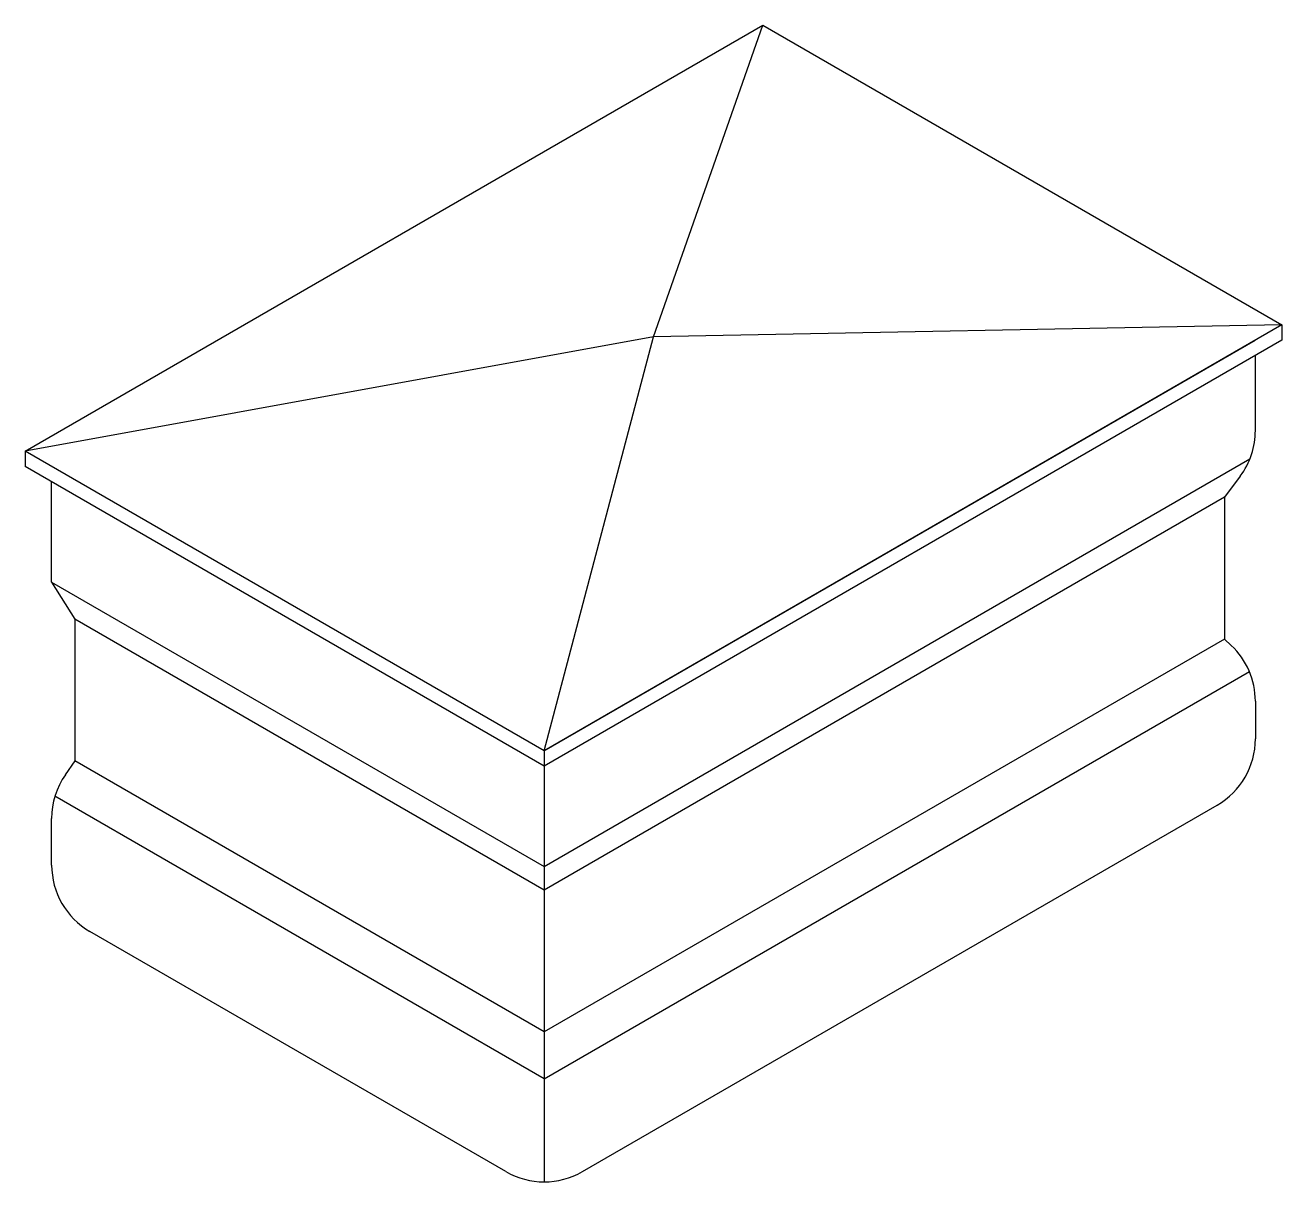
# Model space of a CAD drawing. Header units: millimetres. Extents: x -9800.54 to -9798.08, y -30.03 to -27.76.
import ezdxf

# ---------------------------------------------------------------- set-up
doc = ezdxf.new("R2010")
doc.units = ezdxf.units.MM
doc.layers.add('Tub_equipamentos', color=3, linetype='Continuous')

msp = doc.modelspace()

# ---------------------------------------------------------------- linework, layer by layer
at = {"layer": 'Tub_equipamentos'}
for p, q in [((-9800.5424, -28.5947), (-9799.0961, -27.7597)), ((-9799.0961, -27.7597), (-9798.0786, -28.3472)), ((-9798.0786, -28.3472), (-9798.0786, -28.3772)), ((-9799.5248, -29.1822), (-9798.1305, -28.3772)), ((-9798.0786, -28.3772), (-9799.5248, -29.2122)), ((-9798.1305, -28.5541), (-9798.1305, -28.4072)), ((-9800.5424, -28.5947), (-9800.5424, -28.6247)), ((-9799.5248, -29.2122), (-9800.5424, -28.6247)), ((-9798.1602, -28.6437), (-9798.1911, -28.6853)), ((-9800.4904, -28.8513), (-9800.4904, -28.6547)), ((-9798.1911, -28.6853), (-9798.1911, -28.9632)), ((-9800.4904, -28.8513), (-9800.4448, -28.9241)), ((-9800.4448, -28.9241), (-9800.4448, -29.2021)), ((-9798.1778, -28.9757), (-9798.1911, -28.9632)), ((-9798.1305, -29.085), (-9798.1305, -29.1588)), ((-9799.5248, -29.1822), (-9799.5248, -30.0272)), ((-9800.4448, -29.2021), (-9800.4636, -29.229)), ((-9799.4498, -30.0071), (-9798.2055, -29.2887)), ((-9800.4904, -29.4063), (-9800.4904, -29.3147)), ((-9799.5998, -30.0071), (-9800.4154, -29.5362))]:
    msp.add_line(p, q, dxfattribs=at)
at = {"layer": 'Tub_equipamentos', "color": 1}
for p, q in [((-9799.3105, -28.3709), (-9799.0961, -27.7597)), ((-9798.0786, -28.3472), (-9799.5248, -29.1822)), ((-9798.0786, -28.3472), (-9799.3105, -28.3709)), ((-9799.3105, -28.3709), (-9800.5424, -28.5947)), ((-9799.5248, -29.1822), (-9799.3105, -28.3709)), ((-9799.5248, -29.1822), (-9800.5424, -28.5947)), ((-9798.1911, -28.6853), (-9799.5248, -29.4553)), ((-9799.5248, -29.4553), (-9800.4448, -28.9241)), ((-9798.1911, -28.9632), (-9799.5248, -29.7332)), ((-9799.5248, -29.7332), (-9800.4448, -29.2021))]:
    msp.add_line(p, q, dxfattribs=at)
at = {"layer": 'Tub_equipamentos', "color": 2}
for p, q in [((-9799.5248, -29.4088), (-9798.1414, -28.6101)), ((-9800.4904, -28.8513), (-9799.5248, -29.4088)), ((-9799.5248, -29.8251), (-9798.1423, -29.0269)), ((-9799.5248, -29.8251), (-9800.484, -29.2713))]:
    msp.add_line(p, q, dxfattribs=at)
at = {"layer": 'Tub_equipamentos'}
for centre, start, end in [((-9798.2805, -28.5541), 323.3362, 0), ((-9798.2805, -29.085), 0, 46.8003), ((-9798.2805, -29.1588), 300, 0), ((-9800.3404, -29.3147), 145.1585, 180), ((-9800.3404, -29.4063), 180, 240), ((-9799.5248, -29.8772), 240, 300)]:
    msp.add_arc(centre, 0.15, start, end, dxfattribs=at)

doc.saveas('drawing.dxf')
